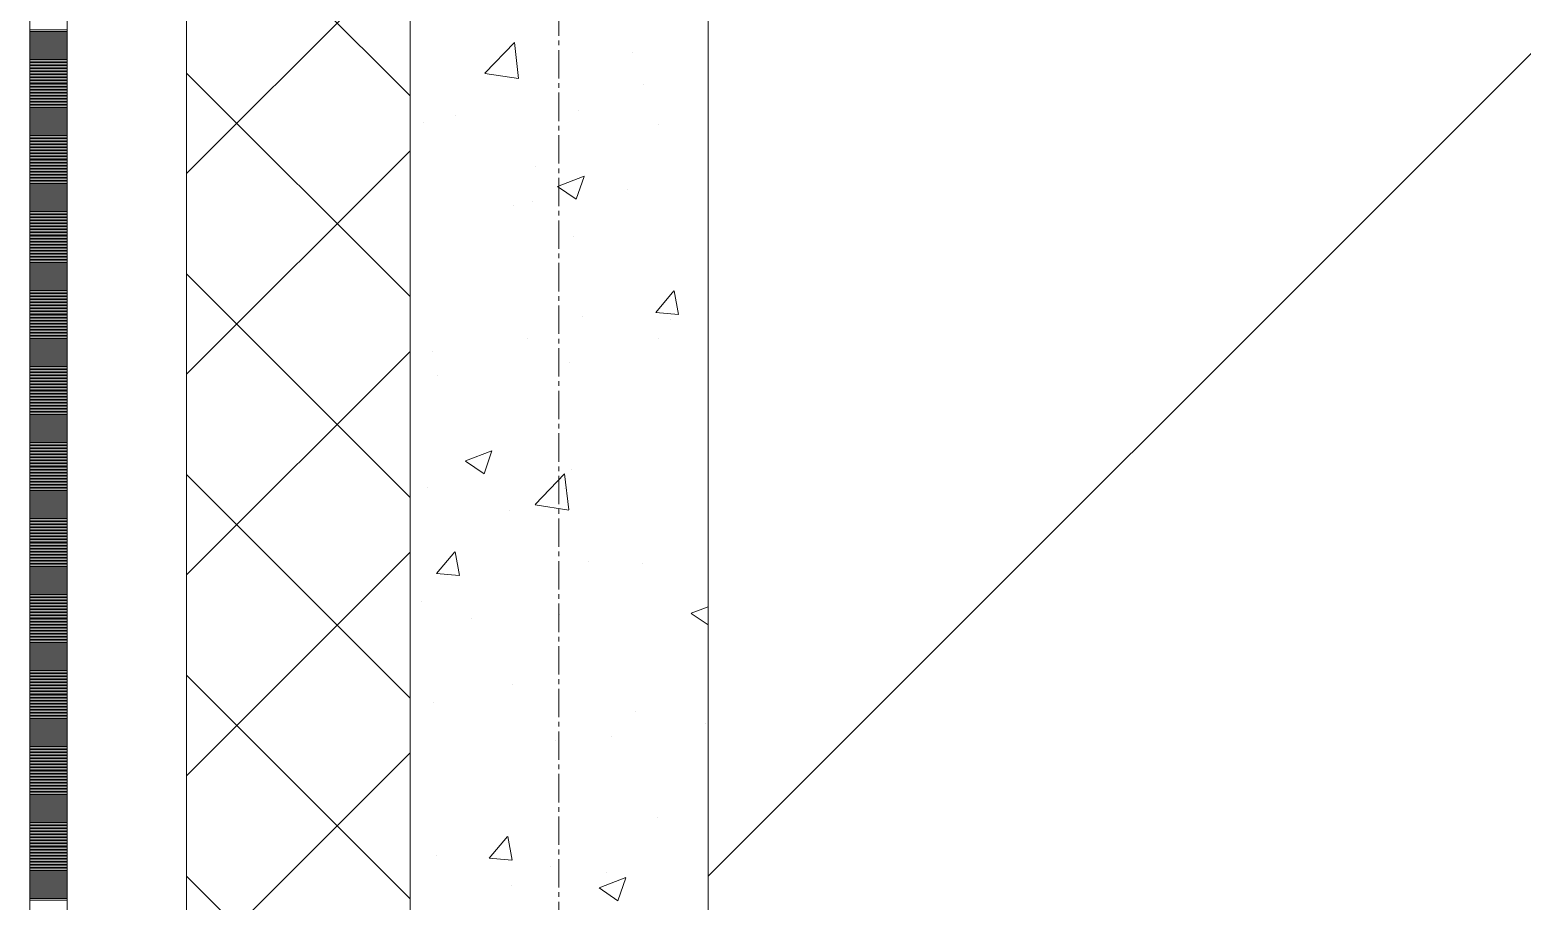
# Model space of a CAD drawing. Header units: millimetres. Extents: x 538266 to 1167394, y 114608 to 637157.
# Drawn here: x 828883 to 829884, y 173313 to 173898 of the extents above; entities that cross this region are included whole.
import ezdxf
from ezdxf.enums import TextEntityAlignment as Align

# ---------------------------------------------------------------- set-up
doc = ezdxf.new("R2010")
doc.units = ezdxf.units.MM
doc.linetypes.add('CENTER2', pattern=[28.575, 19.05, -3.175, 3.175, -3.175])
doc.linetypes.add('DASHED', pattern=[19.05, 12.7, -6.35])
doc.layers.get('Defpoints').update_dxf_attribs({"color": 140})
doc.layers.add('АР_Делит', color=120, linetype='Continuous', lineweight=0, plot=False)
for name, color, linetype, lineweight in [('АР_Стены ПЕНОблок', 52, 'Continuous', 20), ('АР_Тонкая', 254, 'Continuous', 5), ('АР_Утеплитель', 31, 'Continuous', 0), ('АР_Штриховка', 8, 'Continuous', 0)]:
    doc.layers.add(name, color=color, linetype=linetype, lineweight=lineweight)
doc.layers.add('РД_Оси_100', color=7, linetype='Continuous', lineweight=0, true_color=0x525252)
doc.layers.add('ФВ-5', color=7, linetype='Continuous')
doc.styles.add('style1', font='ARIALN.TTF')

# ---------------------------------------------------------------- blocks, each defined once
blk = doc.blocks.new('2_этаж')
at = {"layer": 'АР_Стены ПЕНОблок', "color": 18, "linetype": 'Continuous', "lineweight": 20, "true_color": 0x000000}
for p, q in [((672773.6, 213213.2), (672773.6, 137013.2)), ((672973.6, 137013.2), (672973.6, 213213.2))]:
    blk.add_line(p, q, dxfattribs=at)
at = {"layer": 'АР_Тонкая', "color": 18, "linetype": 'Continuous', "lineweight": 5, "true_color": 0x000000}
for p, q in [((672518.6, 213213.2), (672518.6, 137013.2)), ((672543.6, 213213.2), (672543.6, 137013.2)), ((672543.6, 137013.2), (672543.6, 213213.2)), ((672623.6, 137013.2), (672623.6, 213213.2))]:
    blk.add_line(p, q, dxfattribs=at)
at = {"layer": 'АР_Утеплитель', "color": 18, "linetype": 'Continuous', "lineweight": 0, "true_color": 0x000000}
for p, q in [((672623.6, 213213.2), (672623.6, 137013.2)), ((672773.6, 137013.2), (672773.6, 213213.2))]:
    blk.add_line(p, q, dxfattribs=at)
at = {"layer": 'АР_Штриховка', "color": 18, "linetype": 'Continuous', "lineweight": 0, "true_color": 0x000000}
for p, q in [((672773.6, 173853.7), (672623.6, 174003.7)), ((672623.6, 173801.6), (672773.6, 173951.6)), ((672518.6, 173898), (672543.6, 173898)), ((672518.6, 173897), (672543.6, 173897)), ((672518.6, 173896), (672543.6, 173896)), ((672518.6, 173895), (672543.6, 173895)), ((672518.6, 173894), (672543.6, 173894)), ((672518.6, 173893), (672543.6, 173893)), ((672518.6, 173892), (672543.6, 173892)), ((672518.6, 173891), (672543.6, 173891)), ((672518.6, 173890), (672543.6, 173890)), ((672518.6, 173889), (672543.6, 173889)), ((672518.6, 173888), (672543.6, 173888)), ((672823.8, 173868.9), (672843.6, 173889.5)), ((672846.4, 173865.4), (672843.6, 173889.5)), ((672518.6, 173887), (672543.6, 173887)), ((672518.6, 173886), (672543.6, 173886)), ((672518.6, 173885), (672543.6, 173885)), ((672518.6, 173884), (672543.6, 173884)), ((672518.6, 173883), (672543.6, 173883)), ((672518.6, 173882), (672543.6, 173882)), ((672518.6, 173881), (672543.6, 173881)), ((672518.6, 173880), (672543.6, 173880)), ((672518.6, 173879), (672543.6, 173879)), ((672518.6, 173878), (672543.6, 173878)), ((672922.5, 173882.8), (672922.5, 173882.8)), ((672518.6, 173877), (672543.6, 173877)), ((672518.6, 173876), (672543.6, 173876)), ((672518.6, 173875), (672543.6, 173875)), ((672518.6, 173874), (672543.6, 173874)), ((672518.6, 173873), (672543.6, 173873)), ((672518.6, 173872), (672543.6, 173872)), ((672518.6, 173871), (672543.6, 173871)), ((672518.6, 173870), (672543.6, 173870)), ((672518.6, 173869), (672543.6, 173869)), ((672518.6, 173868), (672543.6, 173868)), ((672773.6, 173719), (672623.6, 173869)), ((672823.8, 173868.8), (672846.4, 173865.3)), ((672518.6, 173867), (672543.6, 173867)), ((672518.6, 173866), (672543.6, 173866)), ((672518.6, 173865), (672543.6, 173865)), ((672518.6, 173864), (672543.6, 173864)), ((672518.6, 173863), (672543.6, 173863)), ((672518.6, 173862), (672543.6, 173862)), ((672518.6, 173861), (672543.6, 173861)), ((672518.6, 173860), (672543.6, 173860)), ((672518.6, 173859), (672543.6, 173859)), ((672518.6, 173858), (672543.6, 173858)), ((672930.5, 173861.3), (672930.5, 173861.3)), ((672518.6, 173857), (672543.6, 173857)), ((672518.6, 173856), (672543.6, 173856)), ((672518.6, 173855), (672543.6, 173855)), ((672518.6, 173854), (672543.6, 173854)), ((672518.6, 173853), (672543.6, 173853)), ((672518.6, 173852), (672543.6, 173852)), ((672518.6, 173851), (672543.6, 173851)), ((672518.6, 173850), (672543.6, 173850)), ((672518.6, 173849), (672543.6, 173849)), ((672518.6, 173848), (672543.6, 173848)), ((672518.6, 173847), (672543.6, 173847)), ((672518.6, 173846), (672543.6, 173846)), ((672518.6, 173845), (672543.6, 173845)), ((672518.6, 173844), (672543.6, 173844)), ((672518.6, 173843), (672543.6, 173843)), ((672518.6, 173842), (672543.6, 173842)), ((672518.6, 173841), (672543.6, 173841)), ((672518.6, 173840), (672543.6, 173840)), ((672518.6, 173839), (672543.6, 173839)), ((672518.6, 173838), (672543.6, 173838)), ((672804.4, 173840.3), (672804.4, 173840.3)), ((672886.4, 173843.9), (672886.4, 173843.9)), ((672518.6, 173837), (672543.6, 173837)), ((672518.6, 173836), (672543.6, 173836)), ((672518.6, 173835), (672543.6, 173835)), ((672518.6, 173834), (672543.6, 173834)), ((672518.6, 173833), (672543.6, 173833)), ((672518.6, 173832), (672543.6, 173832)), ((672518.6, 173831), (672543.6, 173831)), ((672518.6, 173830), (672543.6, 173830)), ((672518.6, 173829), (672543.6, 173829)), ((672518.6, 173828), (672543.6, 173828)), ((672782.3, 173835.9), (672782.3, 173835.9)), ((672940, 173834.6), (672940, 173834.6)), ((672518.6, 173827), (672543.6, 173827)), ((672518.6, 173826), (672543.6, 173826)), ((672518.6, 173825), (672543.6, 173825)), ((672518.6, 173824), (672543.6, 173824)), ((672518.6, 173823), (672543.6, 173823)), ((672518.6, 173822), (672543.6, 173822)), ((672518.6, 173821), (672543.6, 173821)), ((672518.6, 173820), (672543.6, 173820)), ((672518.6, 173819), (672543.6, 173819)), ((672518.6, 173818), (672543.6, 173818)), ((672518.6, 173817), (672543.6, 173817)), ((672518.6, 173816), (672543.6, 173816)), ((672518.6, 173815), (672543.6, 173815)), ((672518.6, 173814), (672543.6, 173814)), ((672518.6, 173813), (672543.6, 173813)), ((672518.6, 173812), (672543.6, 173812)), ((672518.6, 173811), (672543.6, 173811)), ((672518.6, 173810), (672543.6, 173810)), ((672518.6, 173809), (672543.6, 173809)), ((672518.6, 173808), (672543.6, 173808)), ((672623.6, 173666.9), (672773.6, 173816.9)), ((672518.6, 173807), (672543.6, 173807)), ((672518.6, 173806), (672543.6, 173806)), ((672518.6, 173805), (672543.6, 173805)), ((672518.6, 173804), (672543.6, 173804)), ((672518.6, 173803), (672543.6, 173803)), ((672518.6, 173802), (672543.6, 173802)), ((672518.6, 173801), (672543.6, 173801)), ((672518.6, 173800), (672543.6, 173800)), ((672518.6, 173799), (672543.6, 173799)), ((672518.6, 173798), (672543.6, 173798)), ((672857.9, 173806.2), (672857.9, 173806.2)), ((672872.5, 173792.9), (672890.3, 173799.8)), ((672885.1, 173784.3), (672890.3, 173799.6)), ((672518.6, 173797), (672543.6, 173797)), ((672518.6, 173796), (672543.6, 173796)), ((672518.6, 173795), (672543.6, 173795)), ((672518.6, 173794), (672543.6, 173794)), ((672518.6, 173793), (672543.6, 173793)), ((672518.6, 173792), (672543.6, 173792)), ((672518.6, 173791), (672543.6, 173791)), ((672518.6, 173790), (672543.6, 173790)), ((672518.6, 173789), (672543.6, 173789)), ((672518.6, 173788), (672543.6, 173788)), ((672872.5, 173792.8), (672885.1, 173784.3)), ((672919.2, 173791), (672919.2, 173791)), ((672518.6, 173787), (672543.6, 173787)), ((672518.6, 173786), (672543.6, 173786)), ((672518.6, 173785), (672543.6, 173785)), ((672518.6, 173784), (672543.6, 173784)), ((672518.6, 173783), (672543.6, 173783)), ((672518.6, 173782), (672543.6, 173782)), ((672518.6, 173781), (672543.6, 173781)), ((672518.6, 173780), (672543.6, 173780)), ((672518.6, 173779), (672543.6, 173779)), ((672518.6, 173778), (672543.6, 173778)), ((672843.2, 173780.1), (672843.2, 173780.1)), ((672855.6, 173782.7), (672855.6, 173782.7)), ((672518.6, 173777), (672543.6, 173777)), ((672518.6, 173776), (672543.6, 173776)), ((672518.6, 173775), (672543.6, 173775)), ((672518.6, 173774), (672543.6, 173774)), ((672518.6, 173773), (672543.6, 173773)), ((672518.6, 173772), (672543.6, 173772)), ((672518.6, 173771), (672543.6, 173771)), ((672518.6, 173770), (672543.6, 173770)), ((672518.6, 173769), (672543.6, 173769)), ((672518.6, 173768), (672543.6, 173768)), ((672518.6, 173767), (672543.6, 173767)), ((672518.6, 173766), (672543.6, 173766)), ((672518.6, 173765), (672543.6, 173765)), ((672518.6, 173764), (672543.6, 173764)), ((672518.6, 173763), (672543.6, 173763)), ((672518.6, 173762), (672543.6, 173762)), ((672518.6, 173761), (672543.6, 173761)), ((672518.6, 173760), (672543.6, 173760)), ((672518.6, 173759), (672543.6, 173759)), ((672518.6, 173758), (672543.6, 173758)), ((672518.6, 173757), (672543.6, 173757)), ((672883.3, 173759.3), (672883.3, 173759.3)), ((672518.6, 173756), (672543.6, 173756)), ((672518.6, 173755), (672543.6, 173755)), ((672518.6, 173754), (672543.6, 173754)), ((672518.6, 173753), (672543.6, 173753)), ((672518.6, 173752), (672543.6, 173752)), ((672518.6, 173751), (672543.6, 173751)), ((672518.6, 173750), (672543.6, 173750)), ((672518.6, 173749), (672543.6, 173749)), ((672518.6, 173748), (672543.6, 173748)), ((672518.6, 173747), (672543.6, 173747)), ((672518.6, 173746), (672543.6, 173746)), ((672518.6, 173745), (672543.6, 173745)), ((672518.6, 173744), (672543.6, 173744)), ((672518.6, 173743), (672543.6, 173743)), ((672518.6, 173742), (672543.6, 173742)), ((672518.6, 173741), (672543.6, 173741)), ((672518.6, 173740), (672543.6, 173740)), ((672518.6, 173739), (672543.6, 173739)), ((672518.6, 173738), (672543.6, 173738)), ((672518.6, 173737), (672543.6, 173737)), ((672518.6, 173736), (672543.6, 173736)), ((672518.6, 173735), (672543.6, 173735)), ((672518.6, 173734), (672543.6, 173734)), ((672518.6, 173733), (672543.6, 173733)), ((672518.6, 173732), (672543.6, 173732)), ((672518.6, 173731), (672543.6, 173731)), ((672518.6, 173730), (672543.6, 173730)), ((672518.6, 173729), (672543.6, 173729)), ((672518.6, 173728), (672543.6, 173728)), ((672518.6, 173727), (672543.6, 173727)), ((672773.6, 173584.3), (672623.6, 173734.3)), ((672518.6, 173726), (672543.6, 173726)), ((672518.6, 173725), (672543.6, 173725)), ((672518.6, 173724), (672543.6, 173724)), ((672518.6, 173723), (672543.6, 173723)), ((672518.6, 173722), (672543.6, 173722)), ((672518.6, 173721), (672543.6, 173721)), ((672518.6, 173720), (672543.6, 173720)), ((672518.6, 173719), (672543.6, 173719)), ((672518.6, 173718), (672543.6, 173718)), ((672518.6, 173717), (672543.6, 173717)), ((672938.4, 173708.3), (672950.6, 173722.9)), ((672953.8, 173707), (672950.8, 173722.9)), ((672518.6, 173716), (672543.6, 173716)), ((672518.6, 173715), (672543.6, 173715)), ((672518.6, 173714), (672543.6, 173714)), ((672518.6, 173713), (672543.6, 173713)), ((672518.6, 173712), (672543.6, 173712)), ((672518.6, 173711), (672543.6, 173711)), ((672518.6, 173710), (672543.6, 173710)), ((672518.6, 173709), (672543.6, 173709)), ((672518.6, 173708), (672543.6, 173708)), ((672518.6, 173707), (672543.6, 173707)), ((672938.4, 173708.3), (672953.6, 173707)), ((672518.6, 173706), (672543.6, 173706)), ((672518.6, 173705), (672543.6, 173705)), ((672518.6, 173704), (672543.6, 173704)), ((672518.6, 173703), (672543.6, 173703)), ((672518.6, 173702), (672543.6, 173702)), ((672518.6, 173701), (672543.6, 173701)), ((672518.6, 173700), (672543.6, 173700)), ((672518.6, 173699), (672543.6, 173699)), ((672518.6, 173698), (672543.6, 173698)), ((672518.6, 173697), (672543.6, 173697)), ((672889.4, 173705.5), (672889.4, 173705.5)), ((672948.6, 173703.5), (672948.6, 173703.5)), ((672518.6, 173696), (672543.6, 173696)), ((672518.6, 173695), (672543.6, 173695)), ((672518.6, 173694), (672543.6, 173694)), ((672518.6, 173693), (672543.6, 173693)), ((672518.6, 173692), (672543.6, 173692)), ((672518.6, 173691), (672543.6, 173691)), ((672518.6, 173690), (672543.6, 173690)), ((672518.6, 173689), (672543.6, 173689)), ((672518.6, 173688), (672543.6, 173688)), ((672518.6, 173687), (672543.6, 173687)), ((672852.4, 173690.8), (672852.4, 173690.8)), ((672940.2, 173691.2), (672940.2, 173691.2)), ((672518.6, 173686), (672543.6, 173686)), ((672518.6, 173685), (672543.6, 173685)), ((672518.6, 173684), (672543.6, 173684)), ((672518.6, 173683), (672543.6, 173683)), ((672518.6, 173682), (672543.6, 173682)), ((672518.6, 173681), (672543.6, 173681)), ((672518.6, 173680), (672543.6, 173680)), ((672518.6, 173679), (672543.6, 173679)), ((672518.6, 173678), (672543.6, 173678)), ((672518.6, 173677), (672543.6, 173677)), ((672623.6, 173532.2), (672773.6, 173682.2)), ((672788.8, 173682.5), (672788.8, 173682.5)), ((672518.6, 173676), (672543.6, 173676)), ((672518.6, 173675), (672543.6, 173675)), ((672518.6, 173674), (672543.6, 173674)), ((672518.6, 173673), (672543.6, 173673)), ((672518.6, 173672), (672543.6, 173672)), ((672518.6, 173671), (672543.6, 173671)), ((672518.6, 173670), (672543.6, 173670)), ((672518.6, 173669), (672543.6, 173669)), ((672518.6, 173668), (672543.6, 173668)), ((672518.6, 173667), (672543.6, 173667)), ((672880.3, 173674.8), (672880.3, 173674.8)), ((672518.6, 173666), (672543.6, 173666)), ((672518.6, 173665), (672543.6, 173665)), ((672518.6, 173664), (672543.6, 173664)), ((672518.6, 173663), (672543.6, 173663)), ((672518.6, 173662), (672543.6, 173662)), ((672518.6, 173661), (672543.6, 173661)), ((672518.6, 173660), (672543.6, 173660)), ((672518.6, 173659), (672543.6, 173659)), ((672518.6, 173658), (672543.6, 173658)), ((672518.6, 173657), (672543.6, 173657)), ((672792.1, 173665.8), (672792.1, 173665.8)), ((672518.6, 173656), (672543.6, 173656)), ((672518.6, 173655), (672543.6, 173655)), ((672518.6, 173654), (672543.6, 173654)), ((672518.6, 173653), (672543.6, 173653)), ((672518.6, 173652), (672543.6, 173652)), ((672518.6, 173651), (672543.6, 173651)), ((672518.6, 173650), (672543.6, 173650)), ((672518.6, 173649), (672543.6, 173649)), ((672518.6, 173648), (672543.6, 173648)), ((672518.6, 173647), (672543.6, 173647)), ((672518.6, 173646), (672543.6, 173646)), ((672518.6, 173645), (672543.6, 173645)), ((672518.6, 173644), (672543.6, 173644)), ((672518.6, 173643), (672543.6, 173643)), ((672518.6, 173642), (672543.6, 173642)), ((672518.6, 173641), (672543.6, 173641)), ((672518.6, 173640), (672543.6, 173640)), ((672518.6, 173639), (672543.6, 173639)), ((672518.6, 173638), (672543.6, 173638)), ((672518.6, 173637), (672543.6, 173637)), ((672518.6, 173636), (672543.6, 173636)), ((672518.6, 173635), (672543.6, 173635)), ((672518.6, 173634), (672543.6, 173634)), ((672518.6, 173633), (672543.6, 173633)), ((672518.6, 173632), (672543.6, 173632)), ((672518.6, 173631), (672543.6, 173631)), ((672518.6, 173630), (672543.6, 173630)), ((672518.6, 173629), (672543.6, 173629)), ((672518.6, 173628), (672543.6, 173628)), ((672518.6, 173627), (672543.6, 173627)), ((672518.6, 173626), (672543.6, 173626)), ((672518.6, 173625), (672543.6, 173625)), ((672518.6, 173624), (672543.6, 173624)), ((672518.6, 173623), (672543.6, 173623)), ((672518.6, 173622), (672543.6, 173622)), ((672518.6, 173621), (672543.6, 173621)), ((672518.6, 173620), (672543.6, 173620)), ((672518.6, 173619), (672543.6, 173619)), ((672518.6, 173618), (672543.6, 173618)), ((672518.6, 173617), (672543.6, 173617)), ((672518.6, 173616), (672543.6, 173616)), ((672518.6, 173615), (672543.6, 173615)), ((672518.6, 173614), (672543.6, 173614)), ((672518.6, 173613), (672543.6, 173613)), ((672518.6, 173612), (672543.6, 173612)), ((672518.6, 173611), (672543.6, 173611)), ((672518.6, 173610), (672543.6, 173610)), ((672518.6, 173609), (672543.6, 173609)), ((672518.6, 173608), (672543.6, 173608)), ((672518.6, 173607), (672543.6, 173607)), ((672810.7, 173608.8), (672828.5, 173615.6)), ((672810.7, 173608.6), (672823.3, 173600.1)), ((672823.3, 173600.1), (672828.5, 173615.4)), ((672518.6, 173606), (672543.6, 173606)), ((672518.6, 173605), (672543.6, 173605)), ((672518.6, 173604), (672543.6, 173604)), ((672518.6, 173603), (672543.6, 173603)), ((672518.6, 173602), (672543.6, 173602)), ((672518.6, 173601), (672543.6, 173601)), ((672518.6, 173600), (672543.6, 173600)), ((672518.6, 173599), (672543.6, 173599)), ((672518.6, 173598), (672543.6, 173598)), ((672518.6, 173597), (672543.6, 173597)), ((672773.6, 173449.6), (672623.6, 173599.6)), ((672857.5, 173579.4), (672877.3, 173600)), ((672880.1, 173575.9), (672877.3, 173600)), ((672881.8, 173603.3), (672881.8, 173603.3)), ((672518.6, 173596), (672543.6, 173596)), ((672518.6, 173595), (672543.6, 173595)), ((672518.6, 173594), (672543.6, 173594)), ((672518.6, 173593), (672543.6, 173593)), ((672518.6, 173592), (672543.6, 173592)), ((672518.6, 173591), (672543.6, 173591)), ((672518.6, 173590), (672543.6, 173590)), ((672518.6, 173589), (672543.6, 173589)), ((672518.6, 173588), (672543.6, 173588)), ((672518.6, 173587), (672543.6, 173587)), ((672785.6, 173590.7), (672785.6, 173590.7)), ((672877.2, 173590.2), (672877.2, 173590.2)), ((672518.6, 173586), (672543.6, 173586)), ((672518.6, 173585), (672543.6, 173585)), ((672518.6, 173584), (672543.6, 173584)), ((672518.6, 173583), (672543.6, 173583)), ((672518.6, 173582), (672543.6, 173582)), ((672518.6, 173581), (672543.6, 173581)), ((672518.6, 173580), (672543.6, 173580)), ((672518.6, 173579), (672543.6, 173579)), ((672518.6, 173578), (672543.6, 173578)), ((672518.6, 173577), (672543.6, 173577)), ((672857.5, 173579.3), (672880.1, 173575.8)), ((672518.6, 173576), (672543.6, 173576)), ((672518.6, 173575), (672543.6, 173575)), ((672518.6, 173574), (672543.6, 173574)), ((672518.6, 173573), (672543.6, 173573)), ((672518.6, 173572), (672543.6, 173572)), ((672518.6, 173571), (672543.6, 173571)), ((672518.6, 173570), (672543.6, 173570)), ((672518.6, 173569), (672543.6, 173569)), ((672518.6, 173568), (672543.6, 173568)), ((672518.6, 173567), (672543.6, 173567)), ((672840, 173575.7), (672840, 173575.7)), ((672518.6, 173566), (672543.6, 173566)), ((672518.6, 173565), (672543.6, 173565)), ((672518.6, 173564), (672543.6, 173564)), ((672518.6, 173563), (672543.6, 173563)), ((672518.6, 173562), (672543.6, 173562)), ((672518.6, 173561), (672543.6, 173561)), ((672518.6, 173560), (672543.6, 173560)), ((672518.6, 173559), (672543.6, 173559)), ((672518.6, 173558), (672543.6, 173558)), ((672518.6, 173557), (672543.6, 173557)), ((672518.6, 173556), (672543.6, 173556)), ((672518.6, 173555), (672543.6, 173555)), ((672518.6, 173554), (672543.6, 173554)), ((672518.6, 173553), (672543.6, 173553)), ((672518.6, 173552), (672543.6, 173552)), ((672518.6, 173551), (672543.6, 173551)), ((672518.6, 173550), (672543.6, 173550)), ((672518.6, 173549), (672543.6, 173549)), ((672518.6, 173548), (672543.6, 173548)), ((672518.6, 173547), (672543.6, 173547)), ((672623.6, 173397.5), (672773.6, 173547.5)), ((672791.4, 173533.2), (672803.7, 173547.8)), ((672806.8, 173531.9), (672803.9, 173547.8)), ((672518.6, 173546), (672543.6, 173546)), ((672518.6, 173545), (672543.6, 173545)), ((672518.6, 173544), (672543.6, 173544)), ((672518.6, 173543), (672543.6, 173543)), ((672518.6, 173542), (672543.6, 173542)), ((672518.6, 173541), (672543.6, 173541)), ((672518.6, 173540), (672543.6, 173540)), ((672518.6, 173539), (672543.6, 173539)), ((672518.6, 173538), (672543.6, 173538)), ((672518.6, 173537), (672543.6, 173537)), ((672893.5, 173541.5), (672893.5, 173541.5)), ((672929.7, 173539.7), (672929.7, 173539.7)), ((672518.6, 173536), (672543.6, 173536)), ((672518.6, 173535), (672543.6, 173535)), ((672518.6, 173534), (672543.6, 173534)), ((672518.6, 173533), (672543.6, 173533)), ((672518.6, 173532), (672543.6, 173532)), ((672518.6, 173531), (672543.6, 173531)), ((672518.6, 173530), (672543.6, 173530)), ((672518.6, 173529), (672543.6, 173529)), ((672518.6, 173528), (672543.6, 173528)), ((672518.6, 173527), (672543.6, 173527)), ((672791.4, 173533.2), (672806.6, 173531.9)), ((672518.6, 173526), (672543.6, 173526)), ((672518.6, 173525), (672543.6, 173525)), ((672518.6, 173524), (672543.6, 173524)), ((672518.6, 173523), (672543.6, 173523)), ((672518.6, 173522), (672543.6, 173522)), ((672518.6, 173521), (672543.6, 173521)), ((672518.6, 173520), (672543.6, 173520)), ((672518.6, 173519), (672543.6, 173519)), ((672518.6, 173518), (672543.6, 173518)), ((672518.6, 173517), (672543.6, 173517)), ((672518.6, 173516), (672543.6, 173516)), ((672518.6, 173515), (672543.6, 173515)), ((672518.6, 173514), (672543.6, 173514)), ((672518.6, 173513), (672543.6, 173513)), ((672518.6, 173512), (672543.6, 173512)), ((672518.6, 173511), (672543.6, 173511)), ((672518.6, 173510), (672543.6, 173510)), ((672518.6, 173509), (672543.6, 173509)), ((672518.6, 173508), (672543.6, 173508)), ((672518.6, 173507), (672543.6, 173507)), ((672781.6, 173514.3), (672781.6, 173514.3)), ((672962.3, 173506.5), (672973.6, 173510.8)), ((672518.6, 173506), (672543.6, 173506)), ((672518.6, 173505), (672543.6, 173505)), ((672518.6, 173504), (672543.6, 173504)), ((672518.6, 173503), (672543.6, 173503)), ((672518.6, 173502), (672543.6, 173502)), ((672518.6, 173501), (672543.6, 173501)), ((672518.6, 173500), (672543.6, 173500)), ((672518.6, 173499), (672543.6, 173499)), ((672518.6, 173498), (672543.6, 173498)), ((672518.6, 173497), (672543.6, 173497)), ((672815, 173503.2), (672815, 173503.2)), ((672874.1, 173505.7), (672874.1, 173505.7)), ((672962.3, 173506.4), (672973.6, 173498.7)), ((672518.6, 173496), (672543.6, 173496)), ((672518.6, 173495), (672543.6, 173495)), ((672518.6, 173494), (672543.6, 173494)), ((672518.6, 173493), (672543.6, 173493)), ((672518.6, 173492), (672543.6, 173492)), ((672518.6, 173491), (672543.6, 173491)), ((672518.6, 173490), (672543.6, 173490)), ((672518.6, 173489), (672543.6, 173489)), ((672518.6, 173488), (672543.6, 173488)), ((672518.6, 173487), (672543.6, 173487)), ((672518.6, 173486), (672543.6, 173486)), ((672518.6, 173485), (672543.6, 173485)), ((672518.6, 173484), (672543.6, 173484)), ((672518.6, 173483), (672543.6, 173483)), ((672518.6, 173482), (672543.6, 173482)), ((672518.6, 173481), (672543.6, 173481)), ((672518.6, 173480), (672543.6, 173480)), ((672518.6, 173479), (672543.6, 173479)), ((672518.6, 173478), (672543.6, 173478)), ((672518.6, 173477), (672543.6, 173477)), ((672518.6, 173476), (672543.6, 173476)), ((672518.6, 173475), (672543.6, 173475)), ((672518.6, 173474), (672543.6, 173474)), ((672518.6, 173473), (672543.6, 173473)), ((672518.6, 173472), (672543.6, 173472)), ((672518.6, 173471), (672543.6, 173471)), ((672518.6, 173470), (672543.6, 173470)), ((672518.6, 173469), (672543.6, 173469)), ((672518.6, 173468), (672543.6, 173468)), ((672518.6, 173467), (672543.6, 173467)), ((672518.6, 173466), (672543.6, 173466)), ((672518.6, 173465), (672543.6, 173465)), ((672518.6, 173464), (672543.6, 173464)), ((672518.6, 173463), (672543.6, 173463)), ((672518.6, 173462), (672543.6, 173462)), ((672518.6, 173461), (672543.6, 173461)), ((672518.6, 173460), (672543.6, 173460)), ((672518.6, 173459), (672543.6, 173459)), ((672518.6, 173458), (672543.6, 173458)), ((672518.6, 173457), (672543.6, 173457)), ((672773.6, 173314.9), (672623.6, 173464.9)), ((672842.5, 173458.5), (672842.5, 173458.5)), ((672518.6, 173456), (672543.6, 173456)), ((672518.6, 173455), (672543.6, 173455)), ((672518.6, 173454), (672543.6, 173454)), ((672518.6, 173453), (672543.6, 173453)), ((672518.6, 173452), (672543.6, 173452)), ((672518.6, 173451), (672543.6, 173451)), ((672518.6, 173450), (672543.6, 173450)), ((672518.6, 173449), (672543.6, 173449)), ((672518.6, 173448), (672543.6, 173448)), ((672518.6, 173447), (672543.6, 173447)), ((672518.6, 173446), (672543.6, 173446)), ((672518.6, 173445), (672543.6, 173445)), ((672518.6, 173444), (672543.6, 173444)), ((672518.6, 173443), (672543.6, 173443)), ((672518.6, 173442), (672543.6, 173442)), ((672518.6, 173441), (672543.6, 173441)), ((672518.6, 173440), (672543.6, 173440)), ((672518.6, 173439), (672543.6, 173439)), ((672518.6, 173438), (672543.6, 173438)), ((672518.6, 173437), (672543.6, 173437)), ((672789.4, 173446.6), (672789.4, 173446.6)), ((672925, 173440.8), (672925, 173440.8)), ((672518.6, 173436), (672543.6, 173436)), ((672518.6, 173435), (672543.6, 173435)), ((672518.6, 173434), (672543.6, 173434)), ((672518.6, 173433), (672543.6, 173433)), ((672518.6, 173432), (672543.6, 173432)), ((672518.6, 173431), (672543.6, 173431)), ((672518.6, 173430), (672543.6, 173430)), ((672518.6, 173429), (672543.6, 173429)), ((672518.6, 173428), (672543.6, 173428)), ((672518.6, 173427), (672543.6, 173427)), ((672972.1, 173432.5), (672972.1, 173432.5)), ((672518.6, 173426), (672543.6, 173426)), ((672518.6, 173425), (672543.6, 173425)), ((672518.6, 173424), (672543.6, 173424)), ((672518.6, 173423), (672543.6, 173423)), ((672518.6, 173422), (672543.6, 173422)), ((672518.6, 173421), (672543.6, 173421)), ((672518.6, 173420), (672543.6, 173420)), ((672518.6, 173419), (672543.6, 173419)), ((672518.6, 173418), (672543.6, 173418)), ((672518.6, 173417), (672543.6, 173417)), ((672871, 173421.1), (672871, 173421.1)), ((672908.6, 173424.1), (672908.6, 173424.1)), ((672518.6, 173416), (672543.6, 173416)), ((672518.6, 173415), (672543.6, 173415)), ((672518.6, 173414), (672543.6, 173414)), ((672518.6, 173413), (672543.6, 173413)), ((672518.6, 173412), (672543.6, 173412)), ((672518.6, 173411), (672543.6, 173411)), ((672518.6, 173410), (672543.6, 173410)), ((672518.6, 173409), (672543.6, 173409)), ((672518.6, 173408), (672543.6, 173408)), ((672518.6, 173407), (672543.6, 173407)), ((672623.6, 173262.8), (672773.6, 173412.8)), ((672518.6, 173406), (672543.6, 173406)), ((672518.6, 173405), (672543.6, 173405)), ((672518.6, 173404), (672543.6, 173404)), ((672518.6, 173403), (672543.6, 173403)), ((672518.6, 173402), (672543.6, 173402)), ((672518.6, 173401), (672543.6, 173401)), ((672518.6, 173400), (672543.6, 173400)), ((672518.6, 173399), (672543.6, 173399)), ((672518.6, 173398), (672543.6, 173398)), ((672518.6, 173397), (672543.6, 173397)), ((672518.6, 173396), (672543.6, 173396)), ((672518.6, 173395), (672543.6, 173395)), ((672518.6, 173394), (672543.6, 173394)), ((672518.6, 173393), (672543.6, 173393)), ((672518.6, 173392), (672543.6, 173392)), ((672518.6, 173391), (672543.6, 173391)), ((672518.6, 173390), (672543.6, 173390)), ((672518.6, 173389), (672543.6, 173389)), ((672518.6, 173388), (672543.6, 173388)), ((672518.6, 173387), (672543.6, 173387)), ((672518.6, 173386), (672543.6, 173386)), ((672518.6, 173385), (672543.6, 173385)), ((672518.6, 173384), (672543.6, 173384)), ((672518.6, 173383), (672543.6, 173383)), ((672518.6, 173382), (672543.6, 173382)), ((672518.6, 173381), (672543.6, 173381)), ((672518.6, 173380), (672543.6, 173380)), ((672518.6, 173379), (672543.6, 173379)), ((672518.6, 173378), (672543.6, 173378)), ((672518.6, 173377), (672543.6, 173377)), ((672518.6, 173376), (672543.6, 173376)), ((672518.6, 173375), (672543.6, 173375)), ((672518.6, 173374), (672543.6, 173374)), ((672518.6, 173373), (672543.6, 173373)), ((672518.6, 173372), (672543.6, 173372)), ((672518.6, 173371), (672543.6, 173371)), ((672518.6, 173370), (672543.6, 173370)), ((672518.6, 173369), (672543.6, 173369)), ((672518.6, 173368), (672543.6, 173368)), ((672518.6, 173367), (672543.6, 173367)), ((672939.5, 173369.6), (672939.5, 173369.6)), ((672518.6, 173366), (672543.6, 173366)), ((672518.6, 173365), (672543.6, 173365)), ((672518.6, 173364), (672543.6, 173364)), ((672518.6, 173363), (672543.6, 173363)), ((672518.6, 173362), (672543.6, 173362)), ((672518.6, 173361), (672543.6, 173361)), ((672518.6, 173360), (672543.6, 173360)), ((672518.6, 173359), (672543.6, 173359)), ((672518.6, 173358), (672543.6, 173358)), ((672518.6, 173357), (672543.6, 173357)), ((672826.7, 173342.1), (672838.9, 173356.7)), ((672842.1, 173340.8), (672839.2, 173356.8)), ((672518.6, 173356), (672543.6, 173356)), ((672518.6, 173355), (672543.6, 173355)), ((672518.6, 173354), (672543.6, 173354)), ((672518.6, 173353), (672543.6, 173353)), ((672518.6, 173352), (672543.6, 173352)), ((672518.6, 173351), (672543.6, 173351)), ((672518.6, 173350), (672543.6, 173350)), ((672518.6, 173349), (672543.6, 173349)), ((672518.6, 173348), (672543.6, 173348)), ((672518.6, 173347), (672543.6, 173347)), ((672518.6, 173346), (672543.6, 173346)), ((672518.6, 173345), (672543.6, 173345)), ((672518.6, 173344), (672543.6, 173344)), ((672518.6, 173343), (672543.6, 173343)), ((672518.6, 173342), (672543.6, 173342)), ((672518.6, 173341), (672543.6, 173341)), ((672518.6, 173340), (672543.6, 173340)), ((672518.6, 173339), (672543.6, 173339)), ((672518.6, 173338), (672543.6, 173338)), ((672518.6, 173337), (672543.6, 173337)), ((672791.3, 173344.2), (672791.3, 173344.2)), ((672826.7, 173342.1), (672841.9, 173340.8)), ((672867.9, 173336.6), (672867.9, 173336.6)), ((672518.6, 173336), (672543.6, 173336)), ((672518.6, 173335), (672543.6, 173335)), ((672518.6, 173334), (672543.6, 173334)), ((672518.6, 173333), (672543.6, 173333)), ((672518.6, 173332), (672543.6, 173332)), ((672518.6, 173331), (672543.6, 173331)), ((672518.6, 173330), (672543.6, 173330)), ((672518.6, 173329), (672543.6, 173329)), ((672518.6, 173328), (672543.6, 173328)), ((672518.6, 173327), (672543.6, 173327)), ((672773.6, 173180.2), (672623.6, 173330.2)), ((672900.5, 173322.3), (672918.3, 173329.1)), ((672905.3, 173332.3), (672905.3, 173332.3)), ((672913.1, 173313.6), (672918.3, 173329)), ((672518.6, 173326), (672543.6, 173326)), ((672518.6, 173325), (672543.6, 173325)), ((672518.6, 173324), (672543.6, 173324)), ((672518.6, 173323), (672543.6, 173323)), ((672518.6, 173322), (672543.6, 173322)), ((672518.6, 173321), (672543.6, 173321)), ((672518.6, 173320), (672543.6, 173320)), ((672518.6, 173319), (672543.6, 173319)), ((672518.6, 173318), (672543.6, 173318)), ((672518.6, 173317), (672543.6, 173317)), ((672841.7, 173323.9), (672841.7, 173323.9)), ((672900.5, 173322.2), (672913.1, 173313.6)), ((672518.6, 173316), (672543.6, 173316)), ((672518.6, 173315), (672543.6, 173315)), ((672518.6, 173314), (672543.6, 173314))]:
    blk.add_line(p, q, dxfattribs=at)
at = {"layer": 'Defpoints', "color": 18, "true_color": 0x000000, "style": 'style1'}
for p in [(677970.6, 219836.4), (678101.2, 211681.4)]:
    blk.add_attdef('АР-ПОМЕЩЕНИЕ:НАИМЕНОВАНИЕ', text='', height=100, dxfattribs=at).set_placement(p, align=Align.MIDDLE)
blk = doc.blocks.new('СОШ_2200_АР_ОСИ_М100_28.05.24')
at = {"layer": 'АР_Делит', "color": 251, "linetype": 'DASHED', "true_color": 0x636466}
blk.add_lwpolyline([(114955, 135155), (114955, -355), (93595.036, -355), (93595.036, 13855), (94145, 13855), (94145, 68320), (66055, 68320), (66055, 13857.73), (83455, 13857.73), (83455, -355), (45245, -355), (45245, 13145), (44695, 13145), (44695, 26755), (45245, 26755), (45245, 68320), (20455, 68320), (20455, 26755), (27955, 26755), (27955, 13145), (-355, 13145), (-355, 100855)], dxfattribs=at)
at = {"layer": 'РД_Оси_100', "color": 251, "linetype": 'CENTER2', "true_color": 0x636466}
blk.add_line((0, -6155), (0, 139938.679), dxfattribs=at)

msp = doc.modelspace()

# ---------------------------------------------------------------- hatches: boundary and pattern name
at = {"layer": 'ФВ-5'}
h = msp.add_hatch(dxfattribs=at)
h.set_pattern_fill('ANSI31', color=3, scale=300)
h.paths.add_polyline_path([(849237.8, 163561), (849237.8, 164465.5, -0.27475), (849124.9, 164655.5, -0.245742), (849217.8, 164833.2), (849217.8, 165213.2), (845769.5, 165213.2, -0.618518), (845382.3, 165213.2), (843647.8, 165213.2), (843647.8, 164913.2), (842747.8, 164913.2), (842747.8, 165213.2), (842667.8, 165213.2), (842667.8, 164793.2), (841647.8, 164793.2), (841647.8, 164713.2), (841647.8, 161813.2), (841647.8, 161313.2), (841647.8, 160413.2), (841647.8, 158613.2), (841647.8, 158389.4, -0.260437), (841750.8, 158205.2, -0.260437), (841647.8, 158020.9), (841647.8, 157055.6, -0.260437), (841750.8, 156871.3, -0.260437), (841647.8, 156687.1), (841647.8, 156333.2), (842017.8, 156333.2), (842017.8, 156113.2), (849237.8, 156113.2), (849237.8, 156880.9, -0.27475), (849124.9, 157071, -0.27475), (849237.8, 157261), (849237.8, 160413.2), (849217.8, 160413.2), (849217.8, 161313.2), (849218.5, 162377, -0.246803), (849124.9, 162555.2, -0.27475), (849237.8, 162745.2), (849237.8, 163180.9, -0.27475), (849124.9, 163371, -0.27475)])
h.paths.add_polyline_path([(845558.6, 161396), (845008.6, 161396, -1), (845008.6, 161996), (845558.6, 161996, -1)], flags=16)
h.paths.add_polyline_path([(842291.6, 157558.9, -1), (841691.6, 157558.9, -1)], flags=16)
h.paths.add_polyline_path([(849124.9, 171855.5, -0.27475), (849237.8, 172045.6), (849237.8, 172480.9, -0.27475), (849124.9, 172671, -0.27475), (849237.8, 172861), (849237.8, 173765.5, -0.27475), (849124.9, 173955.5, -0.27475), (849237.8, 174145.6), (849237.8, 174163.2), (849217.8, 174163.2), (849217.8, 174513.2), (844057.8, 174513.2), (844057.8, 174513.2), (844057.8, 174213.2), (843157.8, 174213.2), (843157.8, 174513.2), (843077.8, 174513.2), (843077.8, 174093.2), (842057.8, 174093.2), (842057.8, 173373.2), (842057.8, 172433.2), (841647.8, 172433.2), (841647.8, 172363.2), (841647.8, 170613.2), (841647.8, 169713.2), (841647.8, 169339.4, -0.260437), (841750.8, 169155.2, -0.260437), (841647.8, 168970.9), (841670.8, 167335.5, -1), (842270.8, 167335.5, -1), (841670.8, 167335.5), (841650.7, 166353.8, -0.256246), (841750.8, 166171.3, -0.105217), (841732, 166083.2), (841867.8, 166083.2), (841867.8, 165413.2), (845385.9, 165413.2, -0.594367), (845765.9, 165413.2), (849217.8, 165413.2), (849217.8, 165913.2), (849218.1, 166193.1, -0.246072), (849124.9, 166371, -0.27475), (849237.8, 166561), (849237.8, 169713.2), (849213.5, 169713.2), (849217.8, 169717.5), (849217.8, 170613.2), (849218.9, 171677.1, -0.247282)])
h.paths.add_polyline_path([(845615.6, 168700.6), (845065.6, 168700.6, -1), (845065.6, 169300.6), (845615.6, 169300.6, -1)], flags=16)
h.paths.add_polyline_path([(836927.8, 171813.2), (836927.8, 172713.2), (836927.8, 172987.1, -0.260437), (836824.9, 173171.3, -0.260437), (836927.8, 173355.6), (836927.8, 175970.9, -0.260437), (836824.9, 176155.2, -0.260437), (836927.8, 176339.4), (836927.8, 176413.2), (836927.8, 176913.2), (833193.3, 176913.2, -0.618518), (832806.2, 176913.2), (829360.5, 176913.2), (829357.8, 176910.6), (829357.8, 176413.2), (829357.7, 176237.4, -0.255873), (829457.6, 176055.2, -0.284268), (829337.8, 175861.6), (829337.8, 172713.2), (829357.8, 172713.2), (829357.8, 171813.2), (829357.2, 170753.9, -0.256632), (829457.6, 170571.3, -0.284268), (829337.8, 170377.8), (829337.8, 169948.7, -0.284268), (829457.6, 169755.2, -0.284268), (829337.8, 169561.6), (829337.8, 168664.9, -0.284268), (829457.6, 168471.3, -0.255743), (829357.8, 168289.1), (829357.8, 167813.2), (832809.7, 167813.2, -0.594367), (833189.8, 167813.2), (834927.8, 167813.2), (834927.8, 168113.2), (835827.8, 168113.2), (835827.8, 167813.2), (835907.8, 167813.2), (835907.8, 168233.2), (836927.8, 168233.2), (836927.8, 168313.2)])
h.paths.add_polyline_path([(832552.1, 172650.6), (832002.1, 172650.6, -1), (832002.1, 173250.6), (832552.1, 173250.6, -1)], flags=16)
h.paths.add_polyline_path([(836927.8, 166670.9, -0.260437), (836824.9, 166855.2, -0.105217), (836843.6, 166943.2), (836707.8, 166943.2), (836707.8, 167613.2), (833193.3, 167613.2, -0.618518), (832806.2, 167613.2), (829357.8, 167613.2), (829357.8, 167113.2), (829357.7, 166937.5, -0.255913), (829457.6, 166755.2, -0.284268), (829337.8, 166561.6), (829337.8, 163413.2), (829357.8, 163413.2), (829357.8, 162513.2), (829357, 161454.1, -0.256955), (829457.6, 161271.3, -0.284268), (829337.8, 161077.8), (829337.8, 160648.7, -0.284268), (829457.6, 160455.2, -0.284268), (829337.8, 160261.6), (829337.8, 159364.9, -0.284268), (829457.6, 159171.3, -0.255743), (829357.8, 158989.1), (829357.8, 158513.2), (832809.7, 158513.3, -0.59466), (833189.8, 158513.3), (834927.8, 158513.4), (834927.8, 158513.4), (834927.8, 158813.4), (835827.8, 158813.4), (835827.8, 158513.4), (835907.8, 158513.4), (835907.8, 158933.4), (836927.8, 158933.4), (836927.8, 159013.2), (836927.8, 159543.2), (836927.8, 161303.2), (836927.8, 161813.2), (836927.8, 162513.2), (836927.8, 163413.2), (836927.8, 163687.1, -0.260437), (836824.9, 163871.3, -0.260437), (836927.8, 164055.6)])
h.paths.add_polyline_path([(832518.2, 163600.5), (831968.2, 163600.5, -1), (831968.2, 164200.5), (832518.2, 164200.5, -1)], flags=16)

# ---------------------------------------------------------------- block references
msp.add_blockref('2_этаж', (156364.3, 0))
at = {"layer": 'РД_Оси_100'}
msp.add_blockref('СОШ_2200_АР_ОСИ_М100_28.05.24', (829237.8, 122413.2), dxfattribs=at)

doc.saveas('drawing.dxf')
